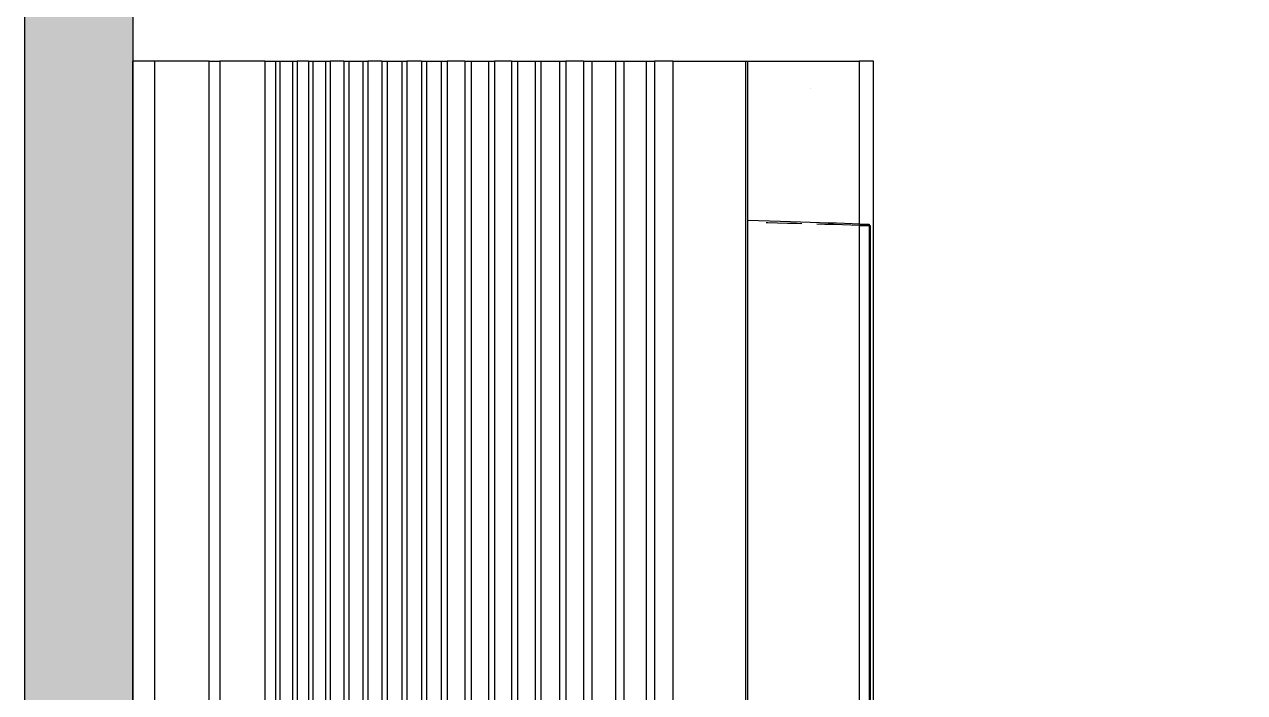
# Model space of a CAD drawing. Header units: millimetres. Extents: x 982 to 80582, y 687 to 58800.
# Drawn here: x 33217 to 34342, y 37070 to 37686 of the extents above; entities that cross this region are included whole.
import ezdxf

# ---------------------------------------------------------------- set-up
doc = ezdxf.new("R2010")
doc.units = ezdxf.units.MM
for name, color, linetype in [('A-HATCH', 8, 'Continuous'), ('A-PARTITION', 4, 'Continuous'), ('Edges', 7, 'Continuous')]:
    doc.layers.add(name, color=color, linetype=linetype)

# ---------------------------------------------------------------- blocks, each defined once
blk = doc.blocks.new('air con')
at = {"layer": 'Edges'}
for p, q in [((71.402, 41.898), (152.402, 41.898)), ((152.402, 41.095), (152.402, 41.898)), ((71.402, 41.095), (152.402, 41.095)), ((152.402, 39.122), (152.402, 41.095)), ((71.402, 39.122), (152.402, 39.122)), ((152.402, 38.724), (71.402, 38.724)), ((152.402, 39.122), (152.402, 38.724)), ((152.402, 37.092), (152.402, 38.724)), ((152.402, 37.092), (71.402, 37.092)), ((152.402, 37.092), (152.402, 36.701)), ((152.402, 36.701), (71.402, 36.701)), ((152.402, 36.542), (71.402, 36.542)), ((152.402, 36.701), (152.402, 36.542)), ((152.402, 36.542), (152.402, 36.078)), ((152.402, 36.078), (71.402, 36.078)), ((152.402, 36.078), (152.402, 35.914)), ((152.402, 35.914), (71.402, 35.914)), ((152.402, 35.493), (152.402, 35.914)), ((152.402, 35.493), (71.402, 35.493)), ((152.402, 35.34), (71.402, 35.34)), ((152.402, 35.493), (152.402, 35.34)), ((152.402, 35.34), (152.402, 34.877)), ((152.402, 34.877), (71.402, 34.877)), ((152.402, 34.709), (71.402, 34.709)), ((152.402, 34.877), (152.402, 34.709)), ((152.402, 34.207), (152.402, 34.709)), ((152.402, 34.207), (71.402, 34.207)), ((152.402, 34.022), (71.402, 34.022)), ((152.402, 34.207), (152.402, 34.022)), ((152.402, 34.022), (152.402, 33.51)), ((152.402, 33.51), (71.402, 33.51)), ((152.402, 33.51), (152.402, 33.335)), ((152.402, 33.335), (71.402, 33.335)), ((152.402, 32.826), (152.402, 33.335)), ((152.402, 32.826), (71.402, 32.826)), ((152.402, 32.625), (71.402, 32.625)), ((152.402, 32.826), (152.402, 32.625)), ((152.402, 32.625), (152.402, 32.098)), ((152.402, 32.098), (71.402, 32.098)), ((152.402, 32.098), (152.402, 31.911)), ((152.402, 31.911), (71.402, 31.911)), ((152.402, 31.378), (152.402, 31.911)), ((152.402, 31.378), (71.402, 31.378)), ((152.402, 31.189), (71.402, 31.189)), ((152.402, 31.378), (152.402, 31.189)), ((152.402, 31.189), (152.402, 30.654)), ((152.402, 30.654), (71.402, 30.654)), ((152.402, 30.439), (71.402, 30.439)), ((152.402, 30.654), (152.402, 30.439)), ((152.402, 29.791), (152.402, 30.439)), ((152.402, 29.791), (71.402, 29.791)), ((152.402, 29.562), (71.402, 29.562)), ((152.402, 29.791), (152.402, 29.562)), ((152.402, 29.562), (152.402, 28.935)), ((152.402, 28.935), (71.402, 28.935)), ((152.402, 28.935), (152.402, 28.714)), ((152.402, 28.714), (71.402, 28.714)), ((152.402, 28.092), (152.402, 28.714)), ((152.402, 28.092), (71.402, 28.092)), ((152.402, 28.092), (152.402, 27.871)), ((152.402, 27.871), (71.402, 27.871)), ((152.402, 27.871), (152.402, 27.226)), ((152.402, 27.226), (71.402, 27.226)), ((152.402, 27.226), (152.402, 27.024)), ((152.402, 27.024), (71.402, 27.024)), ((152.402, 27.024), (152.402, 26.349)), ((152.402, 26.349), (71.402, 26.349)), ((152.402, 26.349), (152.402, 26.117)), ((152.402, 26.117), (71.402, 26.117)), ((152.402, 25.469), (152.402, 26.117)), ((152.402, 25.469), (71.402, 25.469)), ((152.402, 25.469), (152.402, 25.162)), ((152.402, 25.162), (71.402, 25.162)), ((152.402, 25.162), (152.402, 24.304)), ((152.402, 24.304), (71.402, 24.304)), ((152.402, 24.304), (152.402, 24.002)), ((152.402, 24.002), (71.402, 24.002)), ((152.402, 24.002), (152.402, 23.184)), ((152.402, 23.184), (71.402, 23.184)), ((152.402, 23.184), (152.402, 22.883)), ((152.402, 22.883), (71.402, 22.883)), ((152.402, 22.213), (152.402, 22.883)), ((152.402, 22.213), (71.402, 22.213)), ((152.402, 22.213), (152.402, 19.568)), ((152.402, 19.568), (71.402, 19.568)), ((152.402, 19.493), (71.402, 19.493)), ((146.588, 19.085), (146.601, 19.493)), ((152.402, 19.568), (152.402, 19.493)), ((152.402, 19.493), (152.402, 15.42)), ((146.504, 18.391), (146.514, 18.752)), ((146.514, 18.752), (146.516, 18.813)), ((146.562, 18.299), (146.575, 18.687)), ((146.575, 18.687), (146.588, 19.085)), ((146.494, 18.035), (146.504, 18.391)), ((146.55, 17.923), (146.562, 18.299)), ((146.484, 17.685), (146.494, 18.035)), ((146.538, 17.558), (146.55, 17.923)), ((146.479, 17.503), (146.484, 17.685)), ((146.527, 17.206), (146.538, 17.558)), ((146.456, 16.673), (146.464, 16.956)), ((146.516, 16.869), (146.527, 17.206)), ((151.402, 17.184), (151.402, 17.175)), ((146.447, 16.349), (146.456, 16.673)), ((146.495, 16.239), (146.505, 16.546)), ((146.505, 16.546), (146.516, 16.869)), ((146.429, 15.722), (146.438, 16.032)), ((146.438, 16.032), (146.447, 16.349)), ((146.486, 15.948), (146.495, 16.239)), ((146.421, 15.42), (146.429, 15.722)), ((146.468, 15.42), (146.477, 15.675)), ((146.477, 15.675), (146.486, 15.948)), ((146.421, 15.42), (76.921, 15.42)), ((146.468, 15.42), (146.421, 15.42)), ((146.421, 15.42), (146.421, 15.051)), ((152.402, 15.42), (146.468, 15.42)), ((146.468, 15.42), (146.468, 15.051)), ((152.402, 14.898), (152.402, 15.42)), ((71.402, 14.898), (152.402, 14.898)), ((146.421, 15.051), (76.921, 15.051)), ((146.421, 15.012), (76.921, 15.012)), ((146.468, 15.051), (146.421, 15.051)), ((146.421, 15.051), (146.421, 15.012))]:
    blk.add_line(p, q, dxfattribs=at)

msp = doc.modelspace()

# ---------------------------------------------------------------- hatches: boundary and pattern name
at = {"layer": 'A-HATCH'}
h = msp.add_hatch(dxfattribs=at)
h.set_pattern_fill('DOTS', color=8, scale=800)
h.set_pattern_definition([(0, (3598.94, -194877.037), (25, 50), [0, -50])])
h.paths.add_polyline_path([(34717.1, 38933.1), (33217.1, 38933.1), (33217.1, 34433.1), (33317.1, 34433.1), (33317.1, 38833.1), (34717.1, 38833.1)])
h.paths.add_polyline_path([(37267.1, 38933.1), (36367.1, 38933.1), (36367.1, 38833.1), (37267.1, 38833.1)])
h.paths.add_polyline_path([(36367.1, 38933.1), (36217.1, 38933.1), (36217.1, 38833.1), (36367.1, 38833.1)])
h.paths.add_polyline_path([(41317.1, 38933.1), (40267.1, 38933.1), (40267.1, 38833.1), (41317.1, 38833.1)])
h.paths.add_polyline_path([(43792.1, 38933.1), (42367.1, 38933.1), (42367.1, 38833.1), (43792.1, 38833.1)])
h.paths.add_polyline_path([(42367.1, 38933.1), (42217.1, 38933.1), (42217.1, 38833.1), (42367.1, 38833.1)])

# ---------------------------------------------------------------- linework, layer by layer
at = {"layer": 'A-PARTITION', "color": 8}
for p, q in [((33217.1, 38933.1), (33217.1, 34433.1)), ((33317.1, 38833.1), (33317.1, 34433.1))]:
    msp.add_line(p, q, dxfattribs=at)

# ---------------------------------------------------------------- block references
at = {"xscale": 25.2884805851763, "yscale": 25.2884805851763, "zscale": 25.2884805851763, "rotation": 90}
msp.add_blockref('air con', (34376.6, 33797.9), dxfattribs=at)

doc.saveas('drawing.dxf')
